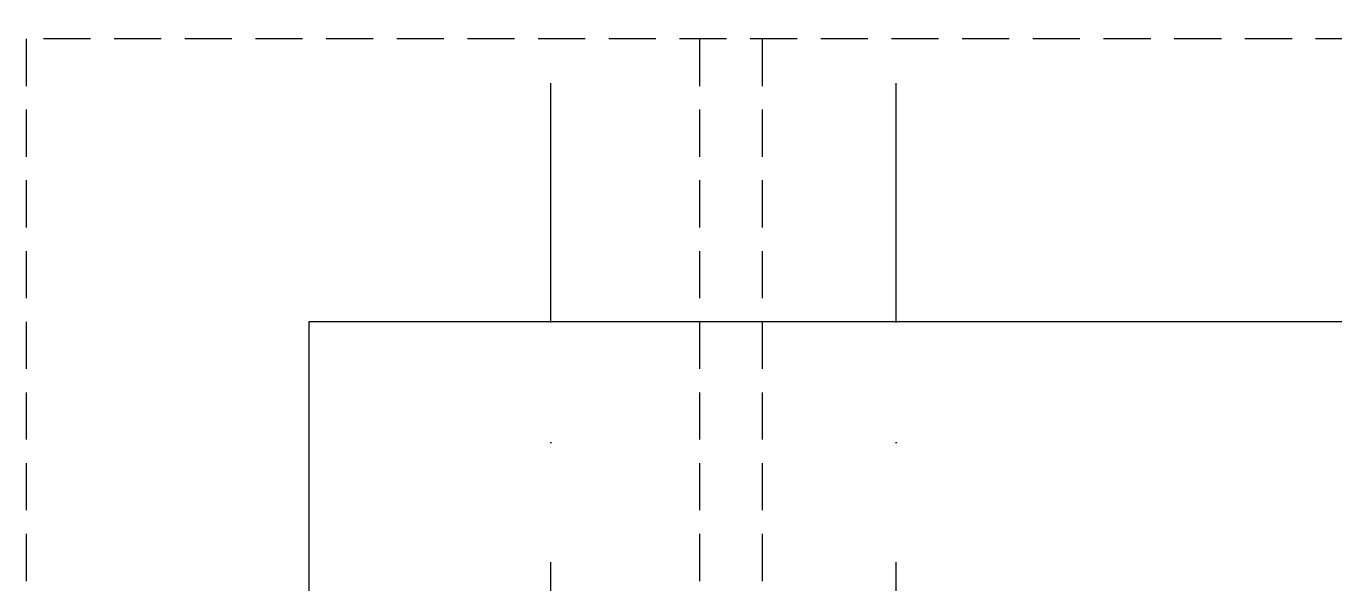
# Model space of a CAD drawing. Header units: millimetres. Extents: x -10000 to 124200, y -12045 to 23620.
# Drawn here: x 104260 to 106343, y 7318 to 8205 of the extents above; entities that cross this region are included whole.
import ezdxf

# ---------------------------------------------------------------- set-up
doc = ezdxf.new("R2010")
doc.units = ezdxf.units.MM
doc.header["$LTSCALE"] = 150
for name, pattern in [('1625_East Villa$0$DASHED', [0.75, 0.5, -0.25]), ('1625E_Grid$0$DASHDOTX2', [50.8, 25.4, -12.7, 0, -12.7]), ('HIDDENX2', [19.05, 12.7, -6.35])]:
    doc.linetypes.add(name, pattern=pattern)
for name, color, linetype in [('1625_East Villa$0$ad-Elevation 10', 8, 'Continuous'), ('1625_East Villa$0$ad-Furniture', 8, 'Continuous'), ('1625E_Grid$0$ad-Grid', 8, '1625E_Grid$0$DASHDOTX2')]:
    doc.layers.add(name, color=color, linetype=linetype)
doc.layers.add('ad-Framing', color=4, linetype='Continuous', lineweight=35)
doc.layers.get('1625_East Villa$0$ad-Furniture').off()

# ---------------------------------------------------------------- blocks, each defined once
blk = doc.blocks.new('1625_East Villa$0$zw$DAD3')
at = {"layer": '1625_East Villa$0$ad-Elevation 10', "linetype": '1625_East Villa$0$DASHED'}
blk.add_lwpolyline([(0, -2980), (3365, -2980), (3365, 0), (0, 0)], close=True, dxfattribs=at)
for points in [[(1071.7, 0), (1071.7, -2980)], [(1171.7, 0), (1171.7, -2980)]]:
    blk.add_lwpolyline(points, dxfattribs=at)
at = {"layer": '1625_East Villa$0$ad-Elevation 10'}
blk.add_lwpolyline([(450, -2530), (2915, -2530), (2915, -450), (450, -450)], close=True, dxfattribs=at)
blk = doc.blocks.new('1625_East Villa$0$zw$D46D')
at = {"layer": '1625_East Villa$0$ad-Furniture'}
blk.add_blockref('1625_East Villa$0$zw$DAD3', (3610, 8185), dxfattribs=at)
blk = doc.blocks.new('1625_East Villa')
at = {"layer": '1625_East Villa$0$ad-Furniture'}
blk.add_blockref('1625_East Villa$0$zw$D46D', (0, 0), dxfattribs=at)
blk = doc.blocks.new('1625E_Grid')
at = {"layer": '1625E_Grid$0$ad-Grid', "ltscale": 0.1}
for points in [[(5348.6, -4913.6), (5348.6, -4663.6), (4995, -4460), (4995, 16170), (5348.6, 16373.6), (5348.6, 16623.6)], [(4445, -4460), (4445, 16170)]]:
    blk.add_lwpolyline(points, dxfattribs=at)

msp = doc.modelspace()

# ---------------------------------------------------------------- block references
at = {"linetype": 'HIDDENX2', "ltscale": 0.09}
msp.add_blockref('1625_East Villa', (100650, 0), dxfattribs=at)

# ---------------------------------------------------------------- next in the draw order: block references
at = {"layer": 'ad-Framing', "linetype": 'HIDDENX2', "ltscale": 0.09}
msp.add_blockref('1625E_Grid', (100650, 0), dxfattribs=at)

doc.saveas('drawing.dxf')
